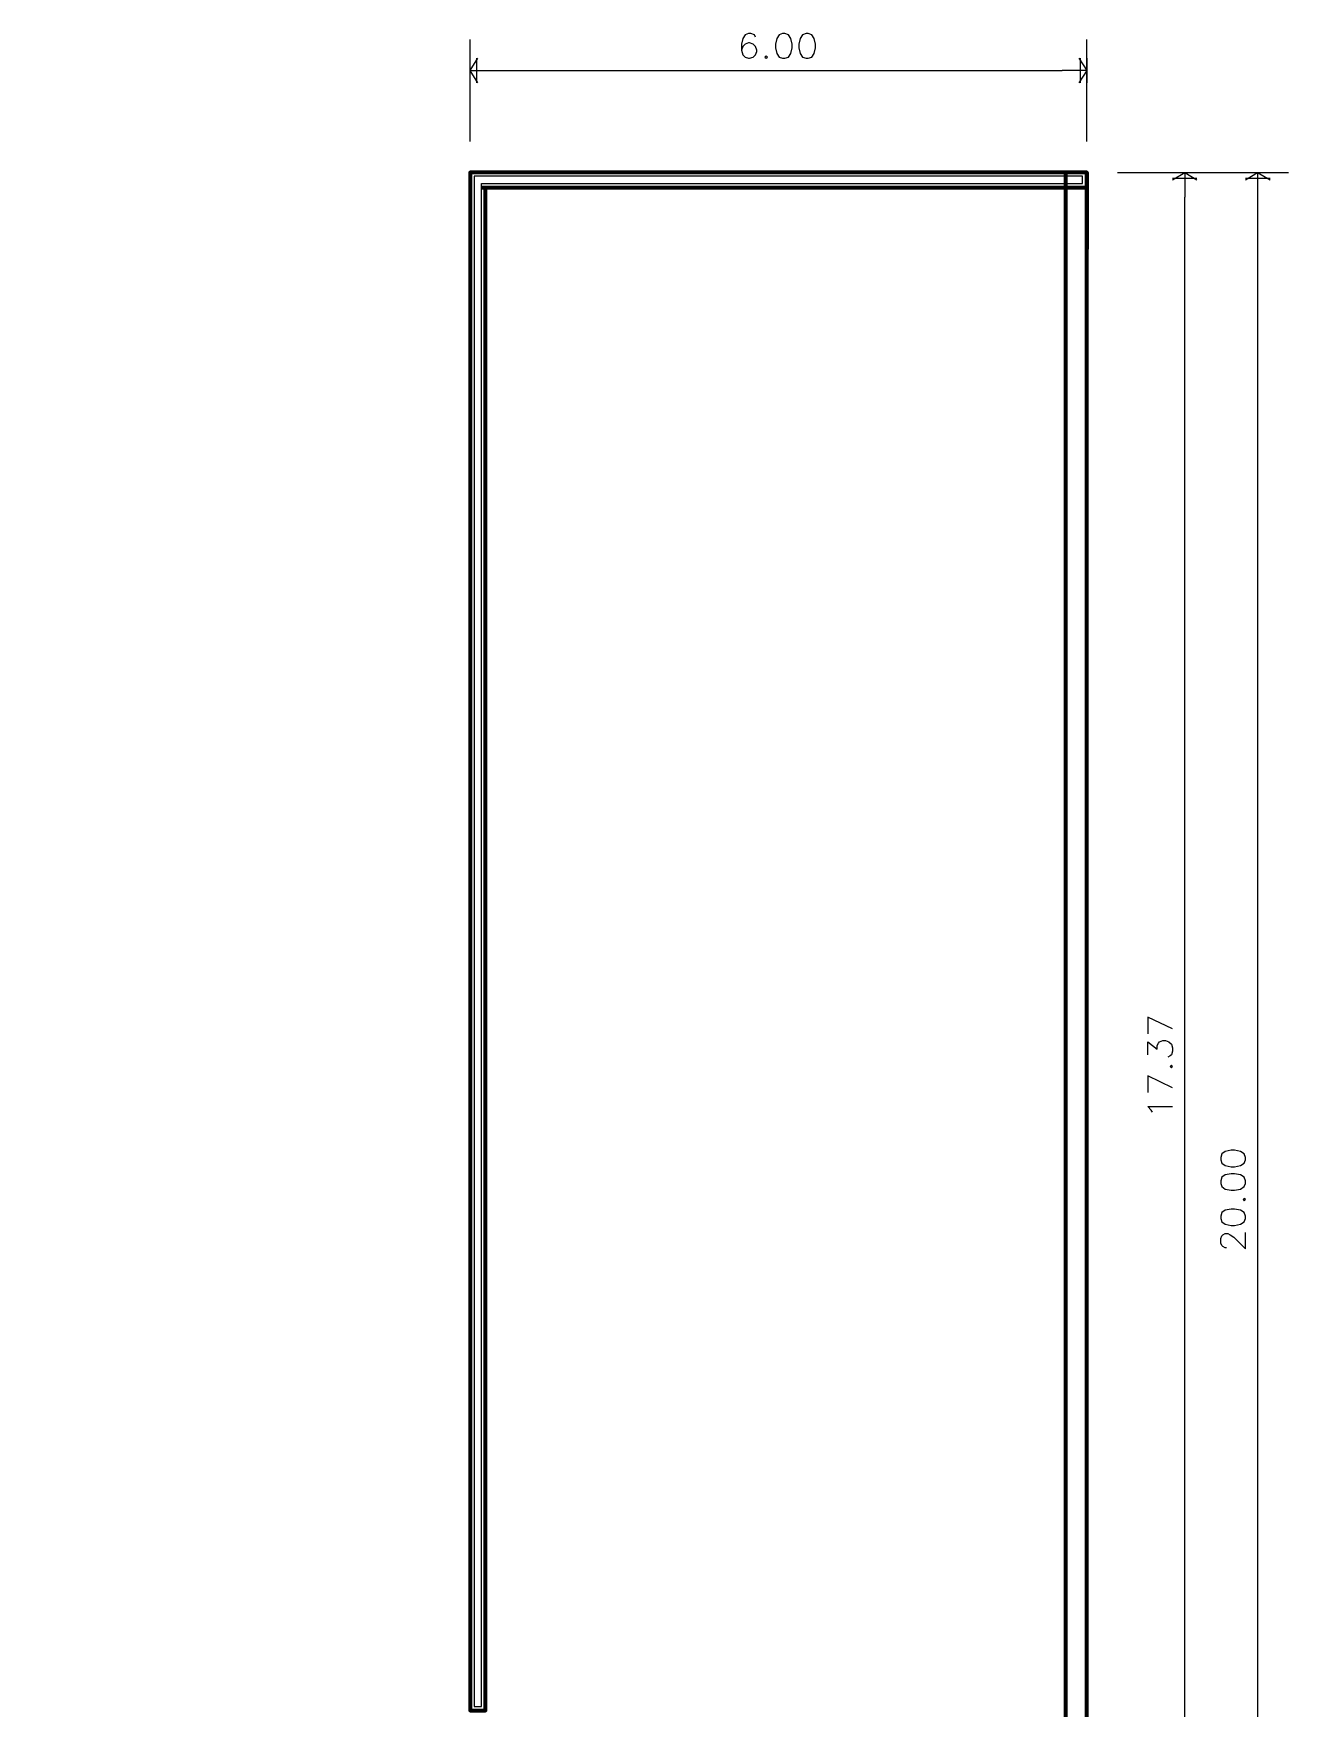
# Model space of a CAD drawing. Header units: millimetres. Extents: x -3 to 3438, y -2371 to 140.
# Drawn here: x 1239.64 to 1270.19, y -30.96 to 9.82 of the extents above; entities that cross this region are included whole.
import ezdxf

# ---------------------------------------------------------------- set-up
doc = ezdxf.new("R2010")
doc.units = ezdxf.units.MM
for name, color, linetype in [('1- muro 1', 8, 'Continuous'), ('1- muro de carga', 5, 'Continuous'), ('dim-75', 2, 'Continuous')]:
    doc.layers.add(name, color=color, linetype=linetype)

msp = doc.modelspace()

# ---------------------------------------------------------------- linework, layer by layer
at = {"layer": '1- muro 1', "lineweight": 70}
for points in [[(1239.64, -43.081), (1264.774, -43.081), (1264.774, 6.437)], [(1250.548, 6.066), (1265.28, 6.066), (1265.28, 6.437), (1250.272, 6.437), (1250.272, -31.012), (1250.643, -31.012), (1250.643, 6.066)], [(1265.28, 6.437), (1265.28, 4.565)], [(1265.28, -43.587), (1265.28, 6.437)]]:
    msp.add_lwpolyline(points, dxfattribs=at)
at = {"layer": '1- muro de carga'}
for points in [[(1265.177, 6.342), (1250.367, 6.342), (1250.367, -30.909)], [(1250.367, -30.909), (1250.548, -30.909), (1250.548, 6.165), (1265.177, 6.165), (1265.177, 6.342)]]:
    msp.add_lwpolyline(points, dxfattribs=at)
at = {"layer": 'dim-75'}
for points in [[(1257.215, 9.731), (1257.191, 9.786), (1257.104, 9.818), (1257.049, 9.818), (1256.962, 9.786), (1256.907, 9.699), (1256.875, 9.557), (1256.875, 9.415), (1256.907, 9.296), (1256.962, 9.241), (1257.049, 9.218), (1257.073, 9.218), (1257.16, 9.241), (1257.215, 9.296), (1257.246, 9.383), (1257.246, 9.415), (1257.215, 9.502), (1257.16, 9.557), (1257.073, 9.589), (1257.049, 9.589), (1256.962, 9.557), (1256.907, 9.502), (1256.875, 9.415)], [(1257.878, 9.818), (1257.791, 9.786), (1257.736, 9.699), (1257.705, 9.557), (1257.705, 9.47), (1257.736, 9.328), (1257.791, 9.241), (1257.878, 9.218), (1257.934, 9.218), (1258.021, 9.241), (1258.076, 9.328), (1258.107, 9.47), (1258.107, 9.557), (1258.076, 9.699), (1258.021, 9.786), (1257.934, 9.818), (1257.878, 9.818)], [(1258.447, 9.818), (1258.36, 9.786), (1258.305, 9.699), (1258.273, 9.557), (1258.273, 9.47), (1258.305, 9.328), (1258.36, 9.241), (1258.447, 9.218), (1258.502, 9.218), (1258.589, 9.241), (1258.645, 9.328), (1258.676, 9.47), (1258.676, 9.557), (1258.645, 9.699), (1258.589, 9.786), (1258.502, 9.818), (1258.447, 9.818)], [(1250.272, 7.187), (1250.272, 9.668)], [(1265.28, 7.187), (1265.28, 9.668)], [(1250.461, 8.617), (1250.272, 8.917), (1250.461, 9.218)], [(1250.272, 8.617), (1250.272, 9.218)], [(1250.422, 9.218), (1250.422, 8.617)], [(1257.476, 9.273), (1257.444, 9.241), (1257.476, 9.218), (1257.507, 9.241), (1257.476, 9.273)], [(1265.09, 9.218), (1265.28, 8.917), (1265.09, 8.617)], [(1265.13, 8.617), (1265.13, 9.218)], [(1265.28, 9.218), (1265.28, 8.617)], [(1250.272, 8.917), (1250.872, 8.917)], [(1250.872, 8.917), (1264.679, 8.917)], [(1265.28, 8.917), (1264.679, 8.917)], [(1266.03, 6.437), (1270.193, 6.437)], [(1266.78, 6.437), (1268.416, 6.437)], [(1267.365, 6.255), (1267.665, 6.437), (1267.965, 6.255)], [(1267.365, 6.437), (1267.965, 6.437)], [(1267.965, 6.287), (1267.365, 6.287)], [(1267.665, 6.437), (1267.665, 5.837)], [(1269.142, 6.255), (1269.442, 6.437), (1269.743, 6.255)], [(1269.142, 6.437), (1269.743, 6.437)], [(1269.743, 6.287), (1269.142, 6.287)], [(1269.442, 6.437), (1269.442, 5.837)], [(1267.665, -36.422), (1267.665, 5.837)], [(1269.442, 5.837), (1269.442, -42.986)], [(1267.365, -14.416), (1266.765, -14.132), (1266.765, -14.534)], [(1266.765, -15.048), (1266.765, -14.732), (1266.994, -14.906), (1266.994, -14.819), (1267.025, -14.764), (1267.049, -14.732), (1267.136, -14.7), (1267.199, -14.7), (1267.278, -14.732), (1267.341, -14.787), (1267.365, -14.874), (1267.365, -14.961), (1267.341, -15.048), (1267.31, -15.072), (1267.254, -15.103)], [(1267.31, -15.332), (1267.341, -15.364), (1267.365, -15.332), (1267.341, -15.301), (1267.31, -15.332)], [(1267.365, -15.846), (1266.765, -15.561), (1266.765, -15.964)], [(1266.883, -16.446), (1266.852, -16.391), (1266.765, -16.304), (1267.365, -16.304)], [(1268.542, -17.599), (1268.566, -17.686), (1268.652, -17.741), (1268.795, -17.773), (1268.882, -17.773), (1269.024, -17.741), (1269.111, -17.686), (1269.142, -17.599), (1269.142, -17.544), (1269.111, -17.457), (1269.024, -17.402), (1268.882, -17.37), (1268.795, -17.37), (1268.652, -17.402), (1268.566, -17.457), (1268.542, -17.544), (1268.542, -17.599)], [(1268.542, -18.176), (1268.566, -18.255), (1268.652, -18.318), (1268.795, -18.342), (1268.882, -18.342), (1269.024, -18.318), (1269.111, -18.255), (1269.142, -18.176), (1269.142, -18.113), (1269.111, -18.026), (1269.024, -17.97), (1268.882, -17.947), (1268.795, -17.947), (1268.652, -17.97), (1268.566, -18.026), (1268.542, -18.113), (1268.542, -18.176)], [(1269.087, -18.571), (1269.111, -18.602), (1269.142, -18.571), (1269.111, -18.547), (1269.087, -18.571)], [(1268.542, -19.029), (1268.566, -19.116), (1268.652, -19.171), (1268.795, -19.203), (1268.882, -19.203), (1269.024, -19.171), (1269.111, -19.116), (1269.142, -19.029), (1269.142, -18.974), (1269.111, -18.887), (1269.024, -18.831), (1268.882, -18.8), (1268.795, -18.8), (1268.652, -18.831), (1268.566, -18.887), (1268.542, -18.974), (1268.542, -19.029)], [(1268.684, -19.748), (1268.652, -19.748), (1268.597, -19.716), (1268.566, -19.685), (1268.542, -19.629), (1268.542, -19.519), (1268.566, -19.455), (1268.597, -19.432), (1268.652, -19.4), (1268.716, -19.4), (1268.771, -19.432), (1268.858, -19.487), (1269.142, -19.771), (1269.142, -19.376)]]:
    msp.add_lwpolyline(points, dxfattribs=at)

doc.saveas('drawing.dxf')
